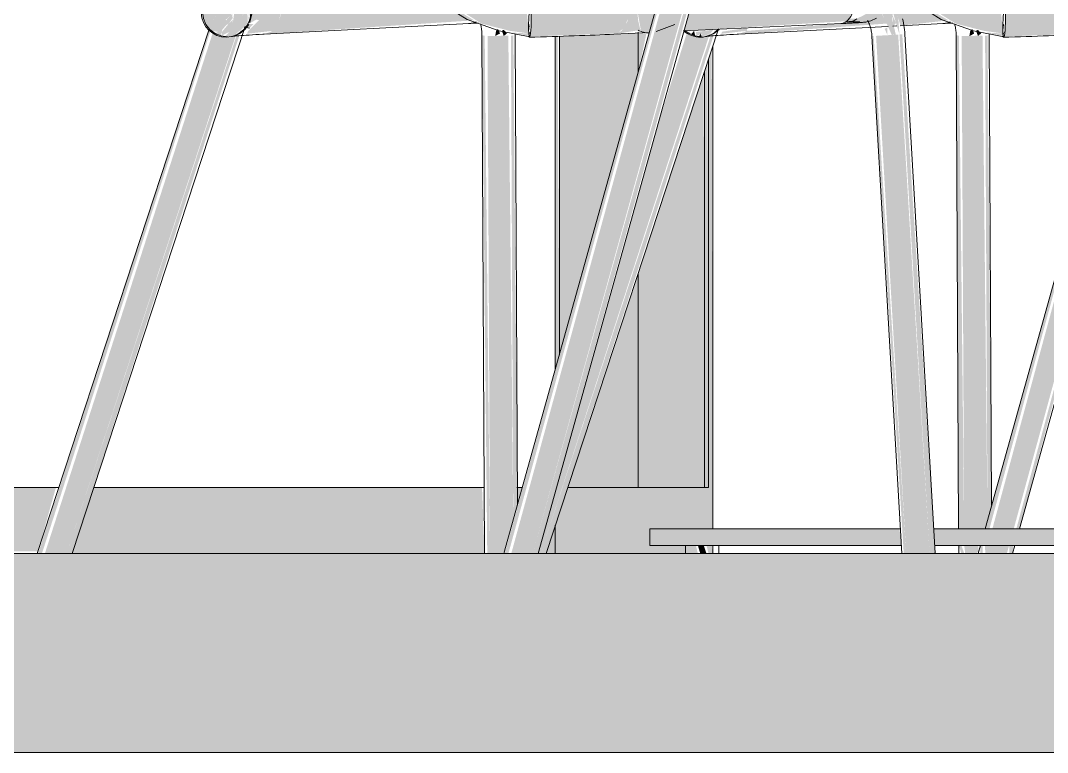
# Model space of a CAD drawing. Header units: inches. Extents: x -55396 to -733, y -290 to 853.
# Drawn here: x -14036.76 to -14005.77, y -6 to 16.09 of the extents above; entities that cross this region are included whole.
import ezdxf

# ---------------------------------------------------------------- set-up
doc = ezdxf.new("R2010")
doc.units = ezdxf.units.IN
doc.header["$MEASUREMENT"] = 0
for name, color, linetype, lineweight in [('A-GLAZ-CWMG', 51, 'Continuous', 9), ('C-BLDG-PADS', 91, 'Continuous', 9), ('I-FURN', 30, 'Continuous', 9), ('I-WALL', 2, 'Continuous', 9)]:
    doc.layers.add(name, color=color, linetype=linetype, lineweight=lineweight)

# ---------------------------------------------------------------- blocks, each defined once
blk = doc.blocks.new('Falcon 7700 Series Pedestal Base - 36_ Square Top x 30_ - Wheelchair Height-460525-Section 6')
at = {"layer": 'I-FURN'}
h = blk.add_hatch(color=256, dxfattribs=at)
h.paths.add_polyline_path([(-26206.734, 0.25), (-26205.851, 0.25), (-26205.914, 0.75), (-26213.445, 0.75), (-26213.445, 0.25), (-26206.744, 0.25)], flags=0)
h.paths.add_polyline_path([(-26197.888, 0.25), (-26197.888, 0.75), (-26204.88, 0.75), (-26204.837, 0.25), (-26199.747, 0.25)], flags=0)
blk.add_hatch(color=256, dxfattribs=at).paths.add_polyline_path([(-26211.82, 0), (-26211.737, 0), (-26211.82, 0.25), (-26211.996, 0.25), (-26211.922, 0), (-26211.866, 0)], flags=0)
for p, q in [((-26213.445, 0.75), (-26205.87, 0.75)), ((-26213.445, 0.75), (-26213.445, 0.25)), ((-26204.881, 0.75), (-26197.888, 0.75)), ((-26205.841, 0.25), (-26213.445, 0.25)), ((-26212.366, 0.25), (-26212.366, 0)), ((-26211.366, 0), (-26211.366, 0.25)), ((-26197.888, 0.25), (-26204.851, 0.25))]:
    blk.add_line(p, q, dxfattribs=at)
blk = doc.blocks.new('HermanMiller_Collection_Air-Chair_SideChair_Arms - Arms-V342-Section 6')
at = {"layer": 'I-FURN'}
for points in [[(-26129.5, 0), (-26129.432, 0), (-26123.732, 20.734), (-26123.809, 20.653), (-26129.545, 0)], [(-26129.015, 0), (-26128.699, 0), (-26123, 20.625), (-26123.301, 20.707), (-26123.311, 20.72), (-26123.657, 20.718), (-26129.345, 0), (-26129.131, 0)], [(-26128.699, 0), (-26128.53, 0), (-26122.883, 20.551), (-26122.963, 20.578), (-26127.811, 3.187)], [(-26136.82, 15.675), (-26130.464, 16.093), (-26131.211, 16.544), (-26131.452, 16.677), (-26136.284, 16.386), (-26136.347, 16.051), (-26136.544, 15.776), (-26136.77, 15.684)], [(-26125.186, 15.714), (-26125.007, 16.428), (-26125.544, 16.416), (-26125.428, 15.763), (-26125.31, 15.727)], [(-26128.78, 15.606), (-26126.138, 15.7), (-26125.918, 15.893), (-26125.796, 16.229), (-26125.784, 16.423), (-26128.744, 16.318), (-26128.764, 15.677)], [(-26142.688, 0), (-26142.599, 0), (-26137.49, 15.818), (-26137.651, 15.585), (-26142.765, 0)], [(-26128.818, 15.697), (-26128.784, 15.97), (-26128.801, 15.988)], [(-26143.579, 0), (-26143.508, 0), (-26138.421, 15.775), (-26138.467, 15.793), (-26143.626, 0)], [(-26143.201, 0), (-26142.765, 0), (-26137.635, 15.7), (-26137.909, 15.589), (-26138.129, 15.633), (-26138.342, 15.744), (-26143.419, 0), (-26143.315, 0)], [(-26129.984, 0), (-26129.984, 0), (-26130.146, 15.629), (-26130.228, 15.643), (-26130.069, 0)], [(-26129.623, 0), (-26129.545, 0.073), (-26129.283, 1.015), (-26129.433, 15.626), (-26130.061, 15.624), (-26129.984, 0), (-26129.753, 0)], [(-26129.283, 1.015), (-26129.159, 1.458), (-26129.282, 15.637), (-26129.355, 15.63), (-26129.294, 3.187)], [(-26128.808, 15.639), (-26128.752, 15.793), (-26128.815, 15.679)], [(-26117.428, 0), (-26117.428, 0), (-26118.409, 15.62), (-26118.461, 15.619), (-26117.501, 0)], [(-26117.083, 0), (-26116.721, 0), (-26117.669, 15.663), (-26118.336, 15.624), (-26117.428, 0), (-26117.211, 0)], [(-26116.707, 0), (-26116.554, 0.01), (-26117.546, 15.67), (-26117.631, 15.665), (-26116.721, 0)]]:
    blk.add_hatch(color=256, dxfattribs=at).paths.add_polyline_path(points, flags=0)
h = blk.add_hatch(color=256, dxfattribs=at)
h.paths.add_polyline_path([(-26128.805, 15.622), (-26128.818, 15.697), (-26129.352, 15.724)], flags=0)
h.paths.add_polyline_path([(-26128.818, 15.697), (-26128.872, 16.356), (-26130.339, 16.669), (-26130.934, 16.904), (-26131.529, 17.42), (-26131.785, 17.187), (-26131.636, 16.864), (-26130.242, 15.994), (-26129.395, 15.777), (-26128.823, 15.698)], flags=0)
h = blk.add_hatch(color=256, dxfattribs=at)
h.paths.add_polyline_path([(-26137.909, 15.6), (-26137.84, 15.748), (-26137.981, 15.606)], flags=0)
h.paths.add_polyline_path([(-26138.103, 15.622), (-26138.065, 15.812), (-26138.284, 15.697), (-26138.117, 15.628)], flags=0)
h.paths.add_polyline_path([(-26138.197, 16.579), (-26138.227, 16.879), (-26138.308, 16.533)], flags=0)
h.paths.add_polyline_path([(-26138.065, 15.812), (-26137.743, 16.174), (-26137.812, 16.238), (-26137.65, 16.508), (-26137.613, 17.074), (-26138.017, 17.131), (-26138.102, 17.033), (-26138.079, 16.777), (-26138.197, 16.579), (-26138.05, 16.48), (-26138.189, 16.38), (-26138.382, 16.034), (-26138.559, 15.97), (-26138.44, 15.816), (-26138.291, 15.831)], flags=0)
h.paths.add_polyline_path([(-26137.878, 15.975), (-26137.961, 16.108), (-26137.812, 16.238)], flags=0)
h = blk.add_hatch(color=256, dxfattribs=at)
h.paths.add_polyline_path([(-26137.77, 15.9), (-26137.581, 16.024), (-26137.378, 16.391), (-26137.229, 16.544), (-26137.247, 16.797), (-26137.221, 16.973), (-26137.297, 17.073), (-26137.368, 17.069), (-26137.594, 17.051), (-26137.754, 15.975)], flags=0)
h.paths.add_polyline_path([(-26137.378, 16.391), (-26137.532, 16.508), (-26137.406, 16.593), (-26137.478, 16.791), (-26137.375, 16.864), (-26137.296, 16.705)], flags=0)
h = blk.add_hatch(color=256, dxfattribs=at)
h.paths.add_polyline_path([(-26138.065, 15.812), (-26138.475, 15.862), (-26138.559, 15.97), (-26138.382, 16.034), (-26138.112, 16.521), (-26138.194, 16.584), (-26138.08, 16.796), (-26138.19, 17.042), (-26138.342, 16.975), (-26138.608, 16.695), (-26138.699, 16.318), (-26138.467, 15.793), (-26138.194, 15.744), (-26138.112, 15.787)], flags=0)
h.paths.add_polyline_path([(-26137.934, 15.585), (-26137.716, 15.635), (-26137.297, 15.974), (-26137.309, 16.462), (-26137.521, 16.148), (-26137.716, 15.927), (-26137.752, 15.984), (-26137.762, 16.291), (-26137.952, 16.092), (-26137.899, 15.956), (-26138.08, 15.738), (-26138.065, 15.641), (-26137.84, 15.748), (-26137.961, 15.595)], flags=0)
h.paths.add_polyline_path([(-26137.878, 15.975), (-26137.743, 16.174), (-26137.77, 16.09), (-26137.812, 16.045)], flags=0)
h.paths.add_polyline_path([(-26137.378, 16.391), (-26137.315, 16.723), (-26137.47, 16.77), (-26137.478, 16.544), (-26137.461, 16.455), (-26137.407, 16.414)], flags=0)
h.paths.add_polyline_path([(-26138.308, 16.533), (-26138.221, 16.816), (-26138.197, 16.579), (-26138.287, 16.542)], flags=0)
h = blk.add_hatch(color=256, dxfattribs=at)
h.paths.add_polyline_path([(-26126.267, 15.675), (-26125.448, 15.801), (-26125.518, 16.102), (-26125.545, 16.434), (-26125.784, 16.423), (-26125.842, 16.048), (-26126.019, 15.775), (-26126.168, 15.694)], flags=0)
h.paths.add_polyline_path([(-26124.132, 15.775), (-26119.215, 16.068), (-26119.035, 16.376), (-26118.985, 16.742), (-26123.94, 16.464), (-26124.131, 15.779)], flags=0)
h = blk.add_hatch(color=256, dxfattribs=at)
h.paths.add_polyline_path([(-26117.631, 15.665), (-26117.669, 16.191), (-26117.738, 16.343), (-26117.828, 16.333), (-26117.669, 15.793)], flags=0)
h.paths.add_polyline_path([(-26118.326, 16.839), (-26118.355, 16.884), (-26118.351, 16.84)], flags=0)
h.paths.add_polyline_path([(-26117.845, 16.391), (-26117.905, 16.615), (-26118.155, 16.838), (-26118.326, 16.839), (-26117.905, 16.447)], flags=0)
h.paths.add_polyline_path([(-26118.037, 16.84), (-26118.307, 17.014), (-26118.307, 16.944), (-26118.085, 16.859)], flags=0)
h = blk.add_hatch(color=256, dxfattribs=at)
h.paths.add_polyline_path([(-26137.319, 15.688), (-26136.544, 15.776), (-26136.347, 16.051), (-26136.295, 16.425), (-26137.206, 16.351), (-26137.206, 16.165), (-26137.003, 16.156), (-26136.96, 16.096), (-26137.28, 15.778), (-26137.315, 15.696)], flags=0)
h.paths.add_polyline_path([(-26137.297, 15.974), (-26137.034, 16.115), (-26137.227, 16.156)], flags=0)
h = blk.add_hatch(color=256, dxfattribs=at)
h.paths.add_polyline_path([(-26136.957, 16.098), (-26137.059, 16.227), (-26137.225, 16.156), (-26137.059, 16.12)], flags=0)
h.paths.add_polyline_path([(-26137.244, 15.865), (-26137.123, 15.982), (-26137.259, 15.988), (-26137.315, 15.877), (-26137.28, 15.871)], flags=0)
h.paths.add_polyline_path([(-26137.297, 15.974), (-26137.206, 16.434), (-26137.253, 16.386), (-26137.294, 15.999)], flags=0)
h = blk.add_hatch(color=256, dxfattribs=at)
h.paths.add_polyline_path([(-26117.992, 15.643), (-26117.992, 15.874), (-26118.078, 15.84), (-26118.016, 15.698)], flags=0)
h.paths.add_polyline_path([(-26118.208, 16.418), (-26118.309, 16.582), (-26118.287, 16.459)], flags=0)
h.paths.add_polyline_path([(-26117.862, 15.651), (-26117.741, 15.665), (-26117.845, 16.103), (-26117.845, 16.199), (-26118.078, 16.368), (-26118.208, 16.418), (-26117.865, 15.658)], flags=0)
h.paths.add_polyline_path([(-26117.827, 16.183), (-26117.845, 16.391), (-26117.947, 16.391), (-26117.845, 16.214)], flags=0)
h.paths.add_polyline_path([(-26118.085, 16.615), (-26118.307, 16.706), (-26118.239, 16.636), (-26118.093, 16.616)], flags=0)
h = blk.add_hatch(color=256, dxfattribs=at)
h.paths.add_polyline_path([(-26129.83, 15.619), (-26129.683, 15.697), (-26129.744, 15.836), (-26129.802, 15.777), (-26129.829, 15.621)], flags=0)
h.paths.add_polyline_path([(-26129.571, 15.621), (-26129.474, 15.697), (-26129.571, 15.807), (-26129.628, 15.777), (-26129.573, 15.625)], flags=0)
for p, q in [((-26123.792, 20.719), (-26129.567, 0)), ((-26128.529, 0), (-26122.828, 20.451)), ((-26142.598, 0), (-26137.378, 15.909)), ((-26137.407, 15.885), (-26137.247, 15.858)), ((-26136.799, 15.675), (-26130.611, 15.998)), ((-26124.976, 15.754), (-26124.407, 15.972)), ((-26124.134, 15.774), (-26119.383, 15.997)), ((-26119.242, 16.052), (-26119.152, 16.052)), ((-26138.468, 15.793), (-26143.65, 0)), ((-26130.228, 15.645), (-26130.151, 0)), ((-26129.229, 15.671), (-26129.228, 15.65)), ((-26129.158, 1.459), (-26129.228, 15.65)), ((-26126.25, 15.675), (-26125.169, 15.726)), ((-26118.462, 15.618), (-26117.555, 0)), ((-26116.553, 0.011), (-26117.464, 15.676)), ((-26142.603, 0), (-26142.599, 0)), ((-26128.535, 0), (-26128.53, 0))]:
    blk.add_line(p, q, dxfattribs=at)
at = {"layer": 'I-FURN', "flags": 128}
for points in [[(-26137.129, 17.406), (-26137.116, 17.13), (-26137.11, 16.828), (-26137.129, 16.455), (-26137.236, 16.033), (-26137.24, 16.024)], [(-26117.464, 15.676), (-26117.469, 15.743), (-26117.476, 15.81), (-26117.484, 15.876), (-26117.495, 15.942), (-26117.508, 16.008), (-26117.523, 16.073), (-26117.54, 16.137)], [(-26131.877, 17.12), (-26131.661, 16.832), (-26131.385, 16.565), (-26130.679, 16.122), (-26129.705, 15.777), (-26128.789, 15.597)], [(-26118.325, 16.16), (-26118.499, 16.077), (-26118.573, 16.056), (-26118.617, 16.047), (-26118.648, 16.042), (-26118.674, 16.038), (-26118.697, 16.035), (-26118.719, 16.033), (-26118.742, 16.031), (-26118.765, 16.029), (-26118.789, 16.027), (-26118.814, 16.025), (-26118.84, 16.023), (-26118.867, 16.022), (-26118.896, 16.02), (-26118.925, 16.018), (-26118.957, 16.016), (-26118.989, 16.014), (-26119.023, 16.013), (-26119.058, 16.011), (-26119.094, 16.009), (-26119.131, 16.008), (-26119.17, 16.006), (-26119.21, 16.004), (-26119.25, 16.002), (-26119.292, 16.001), (-26119.335, 15.999), (-26119.378, 15.998), (-26119.385, 15.997)], [(-26137.91, 15.597), (-26138.103, 15.622), (-26138.284, 15.697), (-26138.44, 15.816), (-26138.559, 15.97), (-26138.636, 16.151), (-26138.663, 16.344)], [(-26128.801, 16.344), (-26128.815, 16.151), (-26128.823, 15.97), (-26128.824, 15.816), (-26128.818, 15.697), (-26128.805, 15.622), (-26128.787, 15.597)], [(-26118.592, 16.092), (-26118.577, 16.064), (-26118.563, 16.035), (-26118.55, 16.004), (-26118.537, 15.973), (-26118.525, 15.941), (-26118.514, 15.907), (-26118.504, 15.874), (-26118.495, 15.839), (-26118.487, 15.804), (-26118.48, 15.768), (-26118.474, 15.732), (-26118.469, 15.695), (-26118.465, 15.659), (-26118.462, 15.622), (-26118.462, 15.618)], [(-26137.268, 15.97), (-26137.385, 15.816), (-26137.538, 15.697), (-26137.717, 15.622)], [(-26130.598, 15.999), (-26130.581, 16), (-26130.561, 16.001), (-26130.54, 16.003), (-26130.516, 16.004), (-26130.491, 16.006), (-26130.464, 16.007), (-26130.435, 16.009), (-26130.405, 16.01), (-26130.373, 16.012), (-26130.339, 16.014)], [(-26130.273, 15.986), (-26130.264, 15.952), (-26130.257, 15.918), (-26130.25, 15.882), (-26130.244, 15.846), (-26130.239, 15.809), (-26130.235, 15.772), (-26130.232, 15.734), (-26130.23, 15.696), (-26130.229, 15.658), (-26130.228, 15.645)], [(-26118.824, 16.048), (-26118.827, 16.049), (-26118.833, 16.049), (-26118.844, 16.049), (-26118.857, 16.05), (-26118.872, 16.05), (-26118.89, 16.051), (-26118.911, 16.051), (-26118.933, 16.051), (-26118.957, 16.052), (-26118.983, 16.052), (-26119.011, 16.052), (-26119.04, 16.052), (-26119.071, 16.052), (-26119.104, 16.052), (-26119.138, 16.052), (-26119.151, 16.052)], [(-26137.785, 15.604), (-26137.776, 15.605), (-26137.753, 15.608), (-26137.719, 15.612), (-26137.675, 15.617), (-26137.623, 15.622), (-26137.563, 15.627), (-26137.495, 15.632), (-26137.421, 15.638), (-26137.339, 15.644), (-26137.251, 15.649), (-26137.157, 15.655), (-26137.056, 15.661), (-26136.95, 15.667), (-26136.838, 15.673), (-26136.799, 15.675)], [(-26126.25, 15.675), (-26126.385, 15.669), (-26126.525, 15.663), (-26126.668, 15.657), (-26126.816, 15.65), (-26126.967, 15.644), (-26127.122, 15.638), (-26127.281, 15.633), (-26127.442, 15.627), (-26127.606, 15.621), (-26127.773, 15.615), (-26127.942, 15.61), (-26128.113, 15.604), (-26128.286, 15.599), (-26128.46, 15.594), (-26128.635, 15.589), (-26128.796, 15.585)]]:
    blk.add_lwpolyline(points, dxfattribs=at)
at = {"layer": 'I-FURN'}
for centre, major_axis, ratio, start_param, end_param in [((-26137.952, 16.334), (-0.202, 0.722), 0.995009, 1.3209, 2.891696), ((-26137.952, 16.334), (-0.202, 0.722), 0.995009, 2.891696, 4.462492), ((-26128.817, 16.334), (-0.02, 0.75), 0.096081, 3.116798, 4.687594), ((-26128.817, 16.334), (-0.02, 0.75), 0.096081, 2.854998, 3.116798), ((-26125.196, 16.463), (0.021, 0.75), 0.90616, 2.676376, 2.924989), ((-26125.196, 16.463), (0.021, 0.75), 0.90616, 2.938175, 3.199975), ((-26117.053, -0.018), (0.499, 0.029), 0.004932, 5.439855, 6.225253)]:
    blk.add_ellipse(centre, major_axis=major_axis, ratio=ratio, start_param=start_param, end_param=end_param, dxfattribs=at)
for points, knots in [([(-26119.397, 15.997), (-26119.335, 15.996), (-26119.209, 16.045), (-26119.07, 16.24), (-26118.996, 16.489), (-26118.983, 16.657), (-26118.985, 16.742)], [0, 0, 0, 0, 0.285714, 0.571429, 0.785714, 1, 1, 1, 1]), ([(-26118.92, 16.138), (-26118.936, 16.125), (-26119.005, 16.078), (-26119.079, 16.056), (-26119.135, 16.053)], [0.7142857, 0.7142857, 0.7142857, 0.7142857, 0.7857143, 1, 1, 1, 1]), ([(-26130.635, 15.997), (-26130.579, 15.998), (-26130.5, 16.01), (-26130.426, 16.04), (-26130.405, 16.05)], [0, 0, 0, 0, 0.1666667, 0.2358641, 0.2358641, 0.2358641, 0.2358641])]:
    blk.add_open_spline(points, degree=3, knots=knots, dxfattribs=at)
blk.add_open_spline([(-26119.135, 16.053), (-26119.141, 16.052), (-26119.147, 16.052), (-26119.152, 16.052)], degree=3, dxfattribs=at)
blk = doc.blocks.new('HermanMiller_Collection_Air-Chair_SideChair_Arms - Arms-V348-Section 6')
at = {"layer": 'I-FURN'}
h = blk.add_hatch(color=256, dxfattribs=at)
h.paths.add_polyline_path([(-26114.497, 15.622), (-26114.509, 15.697), (-26115.044, 15.724)], flags=0)
h.paths.add_polyline_path([(-26114.509, 15.697), (-26114.564, 16.356), (-26116.03, 16.669), (-26116.626, 16.904), (-26117.22, 17.42), (-26117.477, 17.187), (-26117.327, 16.864), (-26115.934, 15.994), (-26115.087, 15.777), (-26114.514, 15.698)], flags=0)
h = blk.add_hatch(color=256, dxfattribs=at)
h.paths.add_polyline_path([(-26117.845, 16.391), (-26117.682, 16.229), (-26117.604, 15.931), (-26116.156, 16.093), (-26116.903, 16.544), (-26117.144, 16.677), (-26117.892, 16.565), (-26117.854, 16.423)], flags=0)
h.paths.add_polyline_path([(-26117.827, 16.183), (-26117.865, 16.404), (-26117.838, 16.315), (-26117.831, 16.229)], flags=0)
h.paths.add_polyline_path([(-26118.208, 16.418), (-26117.828, 16.18), (-26117.831, 15.919), (-26117.733, 16.011), (-26117.959, 16.497), (-26118.208, 16.622), (-26118.208, 16.546), (-26118.232, 16.487), (-26118.21, 16.423)], flags=0)
h.paths.add_polyline_path([(-26122.512, 15.675), (-26118.007, 15.996), (-26118.235, 16.432), (-26118.403, 16.426), (-26118.752, 16.222), (-26118.928, 16.146), (-26119.151, 16.139), (-26119.397, 15.997), (-26122.235, 15.776), (-26122.462, 15.684)], flags=0)
for points in [[(-26114.471, 15.606), (-26111.829, 15.7), (-26111.727, 15.781), (-26111.727, 16.412), (-26114.436, 16.318), (-26114.456, 15.677)], [(-26128.38, 0), (-26128.291, 0), (-26123.181, 15.818), (-26123.343, 15.585), (-26128.456, 0)], [(-26123.011, 15.688), (-26122.235, 15.776), (-26122.235, 15.864), (-26122.983, 15.75), (-26123.007, 15.696)], [(-26114.509, 15.697), (-26114.475, 15.97), (-26114.492, 15.988)], [(-26128.53, 0), (-26128.456, 0), (-26123.359, 15.675), (-26123.601, 15.589), (-26123.821, 15.633), (-26124.057, 15.675), (-26124.936, 12.893), (-26128.42, 0.395)], [(-26124.744, 13.581), (-26124.116, 15.776), (-26124.153, 15.7), (-26124.615, 14.043)], [(-26114.974, 1.015), (-26114.851, 1.458), (-26114.973, 15.637), (-26115.047, 15.63), (-26114.985, 3.187)], [(-26114.5, 15.639), (-26114.444, 15.793), (-26114.506, 15.679)]]:
    blk.add_hatch(color=256, dxfattribs=at).paths.add_polyline_path(points, flags=0)
h = blk.add_hatch(color=256, dxfattribs=at)
h.paths.add_polyline_path([(-26123.626, 15.585), (-26123.327, 15.7), (-26123.248, 15.816), (-26123.772, 15.738), (-26123.756, 15.641), (-26123.566, 15.675), (-26123.683, 15.607)], flags=0)
h.paths.add_polyline_path([(-26123.949, 15.711), (-26123.976, 15.782), (-26123.976, 15.721)], flags=0)
h = blk.add_hatch(color=256, dxfattribs=at)
h.paths.add_polyline_path([(-26115.509, 15.619), (-26115.375, 15.697), (-26115.436, 15.836), (-26115.494, 15.777), (-26115.521, 15.619)], flags=0)
h.paths.add_polyline_path([(-26115.263, 15.621), (-26115.166, 15.697), (-26115.263, 15.807), (-26115.32, 15.777), (-26115.264, 15.625)], flags=0)
h = blk.add_hatch(color=256, dxfattribs=at)
h.paths.add_polyline_path([(-26123.6, 15.6), (-26123.633, 15.7), (-26123.673, 15.606)], flags=0)
h.paths.add_polyline_path([(-26123.795, 15.622), (-26123.828, 15.775), (-26123.922, 15.675), (-26123.809, 15.628)], flags=0)
h = blk.add_hatch(color=256, dxfattribs=at)
h.paths.add_polyline_path([(-26115.753, 0), (-26115.675, 0), (-26115.763, 0.25), (-26115.843, 0.25), (-26115.761, 0)], flags=0)
h.paths.add_polyline_path([(-26115.838, 0.75), (-26115.679, 0.75), (-26115.838, 15.629), (-26115.919, 15.643), (-26115.846, 0.75)], flags=0)
h = blk.add_hatch(color=256, dxfattribs=at)
h.paths.add_polyline_path([(-26115.314, 0), (-26115.237, 0.073), (-26115.257, 0.25), (-26115.677, 0.25), (-26115.645, 0), (-26115.444, 0)], flags=0)
h.paths.add_polyline_path([(-26115.072, 0.75), (-26115.037, 0.791), (-26114.974, 1.015), (-26115.125, 15.626), (-26115.753, 15.624), (-26115.679, 0.75), (-26115.078, 0.75)], flags=0)
h = blk.add_hatch(color=256, dxfattribs=at)
h.paths.add_polyline_path([(-26115.124, 0), (-26115.122, 0.25), (-26115.187, 0.25), (-26115.192, 0)], flags=0)
h.paths.add_polyline_path([(-26115.027, 0.75), (-26114.915, 0.75), (-26111.727, 12.451), (-26111.727, 12.667), (-26115.028, 0.75)], flags=0)
h = blk.add_hatch(color=256, dxfattribs=at)
h.paths.add_polyline_path([(-26114.935, 0), (-26114.391, 0), (-26114.321, 0.25), (-26115.054, 0.25), (-26115.037, 0)], flags=0)
h.paths.add_polyline_path([(-26114.182, 0.75), (-26111.727, 9.736), (-26111.727, 12.187), (-26114.827, 0.75), (-26114.273, 0.75)], flags=0)
h = blk.add_hatch(color=256, dxfattribs=at)
h.paths.add_polyline_path([(-26114.227, 0), (-26114.221, 0), (-26114.189, 0.25), (-26114.321, 0.25), (-26114.314, 0), (-26114.258, 0)], flags=0)
h.paths.add_polyline_path([(-26114.018, 0.75), (-26114.012, 0.75), (-26111.727, 9.264), (-26111.727, 9.557), (-26114.104, 0.75), (-26114.019, 0.75)], flags=0)
for p, q in [((-26128.289, 0), (-26123.092, 15.84)), ((-26122.491, 15.675), (-26117.974, 15.911)), ((-26117.831, 15.918), (-26117.707, 15.925)), ((-26117.61, 15.93), (-26116.303, 15.998)), ((-26115.92, 15.645), (-26115.846, 0.75)), ((-26114.92, 15.671), (-26114.92, 15.65)), ((-26114.85, 1.459), (-26114.92, 15.65)), ((-26111.727, 12.669), (-26115.049, 0.75)), ((-26114.011, 0.75), (-26111.727, 8.945)), ((-26128.295, 0), (-26128.291, 0)), ((-26115.844, 0.25), (-26115.843, 0)), ((-26115.189, 0.25), (-26115.258, 0)), ((-26114.227, 0), (-26114.221, 0)), ((-26114.22, 0), (-26114.151, 0.25))]:
    blk.add_line(p, q, dxfattribs=at)
at = {"layer": 'I-FURN', "flags": 128}
for points in [[(-26117.568, 17.12), (-26117.353, 16.832), (-26117.077, 16.565), (-26116.371, 16.122), (-26115.396, 15.777), (-26114.48, 15.597)], [(-26114.492, 16.344), (-26114.506, 16.151), (-26114.514, 15.97), (-26114.515, 15.816), (-26114.509, 15.697), (-26114.497, 15.622), (-26114.479, 15.597)], [(-26123.076, 15.816), (-26123.23, 15.697), (-26123.409, 15.622)], [(-26116.289, 15.999), (-26116.272, 16), (-26116.253, 16.001), (-26116.231, 16.003), (-26116.208, 16.004), (-26116.183, 16.006), (-26116.155, 16.007), (-26116.127, 16.009), (-26116.096, 16.01), (-26116.064, 16.012), (-26116.031, 16.014)], [(-26115.965, 15.986), (-26115.956, 15.952), (-26115.948, 15.918), (-26115.941, 15.882), (-26115.935, 15.846), (-26115.93, 15.809), (-26115.926, 15.772), (-26115.923, 15.734), (-26115.921, 15.696), (-26115.92, 15.658), (-26115.92, 15.645)], [(-26123.602, 15.597), (-26123.795, 15.622), (-26123.976, 15.697), (-26124.105, 15.791)], [(-26123.477, 15.604), (-26123.468, 15.605), (-26123.445, 15.608), (-26123.411, 15.612), (-26123.367, 15.617), (-26123.315, 15.622), (-26123.254, 15.627), (-26123.187, 15.632), (-26123.112, 15.638), (-26123.031, 15.644), (-26122.943, 15.649), (-26122.849, 15.655), (-26122.748, 15.661), (-26122.642, 15.667), (-26122.53, 15.673), (-26122.491, 15.675)], [(-26111.942, 15.675), (-26112.077, 15.669), (-26112.216, 15.663), (-26112.36, 15.657), (-26112.508, 15.65), (-26112.659, 15.644), (-26112.814, 15.638), (-26112.972, 15.633), (-26113.134, 15.627), (-26113.298, 15.621), (-26113.465, 15.615), (-26113.633, 15.61), (-26113.805, 15.604), (-26113.977, 15.599), (-26114.152, 15.594), (-26114.327, 15.589), (-26114.488, 15.585)]]:
    blk.add_lwpolyline(points, dxfattribs=at)
at = {"layer": 'I-FURN'}
for centre, major_axis, ratio, start_param, end_param in [((-26114.508, 16.334), (-0.02, 0.75), 0.096081, 3.116798, 4.687594), ((-26123.644, 16.334), (-0.202, 0.722), 0.995009, 2.891696, 3.677094), ((-26123.644, 16.334), (-0.202, 0.722), 0.995009, 2.12309, 2.891696), ((-26114.508, 16.334), (-0.02, 0.75), 0.096081, 2.854998, 3.116798)]:
    blk.add_ellipse(centre, major_axis=major_axis, ratio=ratio, start_param=start_param, end_param=end_param, dxfattribs=at)
blk.add_open_spline([(-26116.326, 15.997), (-26116.27, 15.998), (-26116.192, 16.01), (-26116.118, 16.04), (-26116.097, 16.05)], degree=3, knots=[0, 0, 0, 0, 0.1666667, 0.2358641, 0.2358641, 0.2358641, 0.2358641], dxfattribs=at)
blk = doc.blocks.new('Rectangular Mullion - Exterior 2_ x 4_5_-1135280-Section 6')
at = {"layer": 'A-GLAZ-CWMG'}
h = blk.add_hatch(color=256, dxfattribs=at)
h.paths.add_polyline_path([(-26139.268, 0), (-26130.15, 0), (-26130.228, 2), (-26141.943, 2), (-26142.599, 0)], flags=0)
h.paths.add_polyline_path([(-26128.015, 0), (-26128.015, 0.839), (-26128.291, 0)], flags=0)
h.paths.add_polyline_path([(-26161.828, 0), (-26143.626, 0.068), (-26143.083, 2), (-26161.828, 2)], flags=0)
h.paths.add_polyline_path([(-26129.159, 1.458), (-26129.015, 2), (-26129.162, 2), (-26129.161, 1.912)], flags=0)
for p, q in [((-26161.828, 2), (-26142.991, 2)), ((-26141.949, 2), (-26130.16, 2)), ((-26129.177, 2), (-26129.007, 2))]:
    blk.add_line(p, q, dxfattribs=at)
blk = doc.blocks.new('Rectangular Mullion - Exterior 2_ x 4_5_-1142586-Section 6')
at = {"layer": 'A-GLAZ-CWMG'}
h = blk.add_hatch(color=256, dxfattribs=at)
h.paths.add_polyline_path([(-26125.515, 2), (-26125.515, 8.457), (-26127.634, 2)], flags=0)
h.paths.add_polyline_path([(-26123.39, 2), (-26123.419, 14.845), (-26123.515, 14.551), (-26123.515, 2), (-26123.419, 2)], flags=0)
h.paths.add_polyline_path([(-26127.89, 6.011), (-26125.515, 14.532), (-26125.515, 15.71), (-26127.89, 15.612), (-26127.89, 8.07)], flags=0)
h.paths.add_polyline_path([(-26125.515, 17.55), (-26125.524, 26.403), (-26127.89, 26.765), (-26127.89, 17.551), (-26125.674, 17.55)], flags=0)
h.paths.add_polyline_path([(-26126.402, 27.551), (-26126.37, 27.904), (-26126.316, 28.018), (-26125.916, 28.117), (-26125.65, 28.253), (-26125.515, 28.253), (-26125.515, 28.75), (-26127.89, 28.75), (-26127.89, 27.768), (-26126.403, 27.551)], flags=0)
h.paths.add_polyline_path([(-26123.515, 28.325), (-26123.39, 28.334), (-26123.39, 28.75), (-26123.515, 28.75), (-26123.515, 28.334)], flags=0)
h.paths.add_polyline_path([(-26127.89, 30), (-26125.515, 30), (-26125.515, 98), (-26127.89, 98), (-26127.89, 32.483)], flags=0)
h.paths.add_polyline_path([(-26123.515, 30), (-26123.39, 30), (-26123.39, 96), (-26123.515, 96), (-26123.515, 32.483)], flags=0)
for p, q in [((-26127.89, 6), (-26127.89, 15.62)), ((-26123.39, 14.936), (-26123.39, 2)), ((-26125.515, 2), (-26127.64, 2)), ((-26123.39, 2), (-26123.515, 2))]:
    blk.add_line(p, q, dxfattribs=at)
blk = doc.blocks.new('Rectangular Mullion - Exterior 2_ x 4_5_-1142587-Section 6')
at = {"layer": 'A-GLAZ-CWMG'}
h = blk.add_hatch(color=256, dxfattribs=at)
h.paths.add_polyline_path([(-26123.537, 2), (-26123.515, 2), (-26123.537, 14.485), (-26125.515, 8.457), (-26125.515, 2), (-26123.64, 2)], flags=0)
h.paths.add_polyline_path([(-26125.515, 14.532), (-26125.26, 15.722), (-26125.515, 15.675), (-26125.515, 15.393)], flags=0)
h.paths.add_polyline_path([(-26124.674, 17.549), (-26123.763, 20.934), (-26124.177, 24.354), (-26124.594, 25.821), (-26124.939, 26.322), (-26125.515, 26.373), (-26125.515, 17.55), (-26125.225, 17.55)], flags=0)
h.paths.add_polyline_path([(-26124.047, 24.309), (-26124.042, 24.312), (-26124.087, 24.461)], flags=0)
h.paths.add_polyline_path([(-26125.515, 28.244), (-26123.515, 28.334), (-26123.515, 28.75), (-26125.515, 28.75), (-26125.515, 28.253)], flags=0)
h.paths.add_polyline_path([(-26125.515, 30), (-26123.515, 30), (-26123.515, 98), (-26125.515, 98), (-26125.515, 32.483)], flags=0)
for p, q in [((-26125.515, 15.733), (-26125.515, 14.532)), ((-26123.515, 2), (-26123.515, 14.555)), ((-26125.515, 8.464), (-26125.515, 2)), ((-26123.515, 2), (-26125.515, 2))]:
    blk.add_line(p, q, dxfattribs=at)

msp = doc.modelspace()

# ---------------------------------------------------------------- hatches: boundary and pattern name
at = {"layer": 'C-BLDG-PADS'}
h = msp.add_hatch(dxfattribs=at)
h.set_pattern_fill('FP_28', color=256, style=0, pattern_type=2)
h.set_pattern_definition([(50, (-38141.46, 98.42), (55.0854, -4.81984), [5.76, -63.36]), (355, (-38141.46, 98.42), (-10.65569, 57.76853), [4.608, -50.688]), (100.451, (-38136.87, 98.02), (44.42947, 52.94866), [4.895, -53.848]), (46.184, (-38141.46, 113.78), (81.96444, -12.71212), [8.64, -95.04]), (96.636, (-38134.63, 112.72), (71.7815, 74.81238), [7.343, -80.772]), (351.184, (-38141.46, 113.78), (71.78195, 74.81243), [6.912, -76.032]), (21, (-38133.78, 109.94), (45.84207, -30.92146), [5.76, -63.36]), (326, (-38133.78, 109.94), (18.68706, 55.69148), [4.608, -50.688]), (71.451, (-38129.96, 107.363), (64.52891, 24.77011), [4.895, -53.848]), (37.5, (-38141.46, 98.42), (0.933895, 25.566816), [2.534, -47.539, 2.534, -48.922, -50.88]), (37.5, (-38141.46, 98.42), (0.933895, 25.566816), [-101.53, 2.534, -48.346]), (7.5, (-38141.46, 98.42), (20.20404, 30.291303), [2.534, -26.803, 2.534, -46.387, -19.392]), (7.5, (-38141.46, 98.42), (20.20404, 30.291303), [-78.259, 2.534, -16.858]), (327.5, (-38158.586, 98.42), (40.997785, -1.732403), [2.534, -16.666, 2.534, -57.37, -79.488]), (327.5, (-38158.586, 98.42), (40.997785, -1.732403), [-79.104, 2.534, -76.954]), (317.5, (-38166.266, 98.42), (44.788883, 7.68784), [2.534, -22.426, 2.534, -37.248, -56.448]), (317.5, (-38166.266, 98.42), (44.788883, 7.68784), [-64.742, 2.534, -53.914])])
h.paths.add_polyline_path([(-14165.998, -6), (-9958.748, -6), (-9958.748, 0), (-14165.998, 0), (-14165.998, -1.696)], flags=0)
at = {"layer": 'I-WALL', "lineweight": 5}
h = msp.add_hatch(color=256, dxfattribs=at)
h.paths.add_polyline_path([(-14016.327, 0), (-14016.32, 0), (-14016.38, 0.25), (-14017.769, 0.25), (-14017.769, 0.75), (-14015.873, 0.75), (-14015.901, 15.228), (-14015.998, 14.932), (-14016.026, 2), (-14020.242, 2), (-14020.623, 0.839), (-14020.623, 0), (-14016.38, 0)], flags=0)
h.paths.add_polyline_path([(-14015.873, 0), (-14015.901, 0.25), (-14016.061, 0.25), (-14015.998, 0), (-14015.901, 0)], flags=0)
h.paths.add_polyline_path([(-14020.623, 5.563), (-14020.498, 6.011), (-14020.552, 15.619), (-14020.623, 15.606), (-14020.623, 8.07)], flags=0)
h.paths.add_polyline_path([(-14020.498, 17.551), (-14020.551, 26.773), (-14020.623, 26.783), (-14020.623, 17.551)], flags=0)
h.paths.add_polyline_path([(-14020.498, 27.768), (-14020.498, 28.75), (-14020.623, 28.75), (-14020.623, 27.786)], flags=0)
h.paths.add_polyline_path([(-14015.998, 28.327), (-14015.873, 28.334), (-14015.873, 28.75), (-14015.998, 28.75), (-14015.998, 28.334)], flags=0)
h.paths.add_polyline_path([(-14020.623, 30), (-14020.498, 30), (-14020.498, 98), (-14020.623, 98), (-14020.623, 32.483)], flags=0)
h.paths.add_polyline_path([(-14015.998, 30), (-14015.873, 30), (-14015.873, 96), (-14015.998, 96), (-14015.998, 32.483)], flags=0)

# ---------------------------------------------------------------- linework, layer by layer
at = {"layer": 'C-BLDG-PADS'}
for p, q in [((-9958.748, 0), (-14163.248, 0)), ((-14165.998, -6), (-9958.748, -6))]:
    msp.add_line(p, q, dxfattribs=at)
at = {"layer": 'I-WALL'}
for p, q in [((-14020.623, 5.552), (-14020.623, 15.618)), ((-14015.873, 15.316), (-14015.873, 0.75)), ((-14020.623, 0), (-14020.623, 0.854)), ((-14015.873, 0.25), (-14015.873, 0))]:
    msp.add_line(p, q, dxfattribs=at)

# ---------------------------------------------------------------- block references
at = {"layer": 'A-GLAZ-CWMG'}
for name in ['Rectangular Mullion - Exterior 2_ x 4_5_-1142586-Section 6', 'Rectangular Mullion - Exterior 2_ x 4_5_-1142587-Section 6', 'Rectangular Mullion - Exterior 2_ x 4_5_-1135280-Section 6']:
    msp.add_blockref(name, (12107.393, 0), dxfattribs=at)
at = {"layer": 'I-FURN'}
for name, p in [('Falcon 7700 Series Pedestal Base - 36_ Square Top x 30_ - Wheelchair Height-460525-Section 6', (12195.675, 0)), ('HermanMiller_Collection_Air-Chair_SideChair_Arms - Arms-V342-Section 6', (12107.393, 0)), ('HermanMiller_Collection_Air-Chair_SideChair_Arms - Arms-V348-Section 6', (12107.393, 0))]:
    msp.add_blockref(name, p, dxfattribs=at)

doc.saveas('drawing.dxf')
